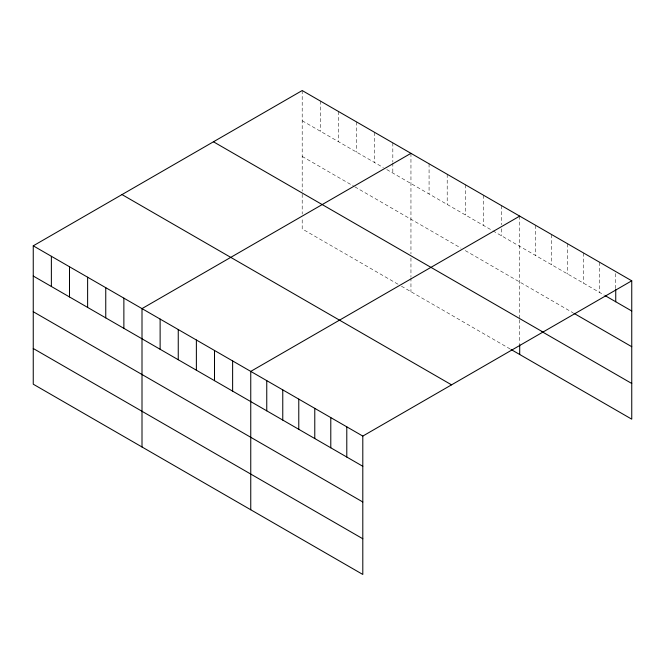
<?xml version="1.0" encoding="UTF-8"?>
<svg xmlns="http://www.w3.org/2000/svg" width="665" height="665" viewBox="0 0 665 665"><rect width="100%" height="100%" fill="white"/><g stroke="black" fill="none" stroke-linecap="round" stroke-linejoin="round"><path stroke-width="0.5" stroke-dasharray="3.33 2.49" d="M302.201 90.548L302.201 191.171M302.201 120.747L383.331 167.588M386.789 169.575L492.083 230.373M492.948 230.871L604.186 295.094M302.201 156.441L353.988 186.341M354.852 186.84L461.011 248.128M465.325 250.622L573.055 312.816M398.003 284.229L302.201 228.918L302.201 218.004M401.461 286.216L510.213 349.009M615.74 273.581L615.74 288.676M599.739 262.326L599.739 292.525M583.729 253.082L583.729 283.282M567.727 243.847L567.727 274.038M551.717 234.604L551.717 264.803M535.707 225.36L535.707 255.56M519.706 216.117L519.706 317.77M519.706 319.782L519.706 343.581M501.576 205.651L501.576 224.778M501.576 228.81L501.576 235.851M483.455 195.194L483.455 225.385M465.325 184.729L465.325 214.928M447.204 174.263L447.204 204.463M429.075 163.798L429.075 193.997M410.953 153.332L410.953 253.964M410.953 257.987L410.953 276.831M410.953 277.82L410.953 291.702M392.824 142.867L392.824 161.994M392.824 163L392.824 173.066M374.703 132.401L374.703 162.601M356.573 121.936L356.573 152.135M338.452 111.471L338.452 141.67M320.331 101.014L320.331 131.204M302.201 194.213L302.201 214.039"/><path stroke-width="1" d="M33.25 245.826L362.799 436.082L362.799 574.452L33.25 384.195L33.25 245.826L302.201 90.548L631.75 280.805L631.75 419.174L511.069 349.507M410.953 153.332L142.002 308.61L142.002 446.98M519.706 216.117L250.755 371.394L250.755 509.764M362.799 436.082L631.75 280.805M605.075 295.601L631.75 311.004M573.945 313.331L631.75 346.706M213.448 141.786L542.997 332.051M541.933 331.627L631.75 383.481M122.003 194.579L451.552 384.844M33.25 276.025L362.799 466.281M33.25 311.719L362.799 501.984M33.25 348.493L362.799 538.758M615.74 289.682L615.74 301.769M519.706 344.57L519.706 354.487M346.789 426.847L346.789 457.046M330.788 417.603L330.788 447.803M314.778 408.36L314.778 438.559M298.776 399.125L298.776 429.316M282.766 389.881L282.766 420.081M266.756 380.638L266.756 410.837M232.625 360.929L232.625 391.128M214.504 350.472L214.504 380.663M196.375 340.006L196.375 370.206M178.253 329.541L178.253 359.74M160.124 319.075L160.124 349.275M123.873 298.144L123.873 328.344M105.752 287.679L105.752 317.878M87.622 277.214L87.622 307.413M69.501 266.748L69.501 296.947M51.371 256.291L51.371 286.482"/></g></svg>
